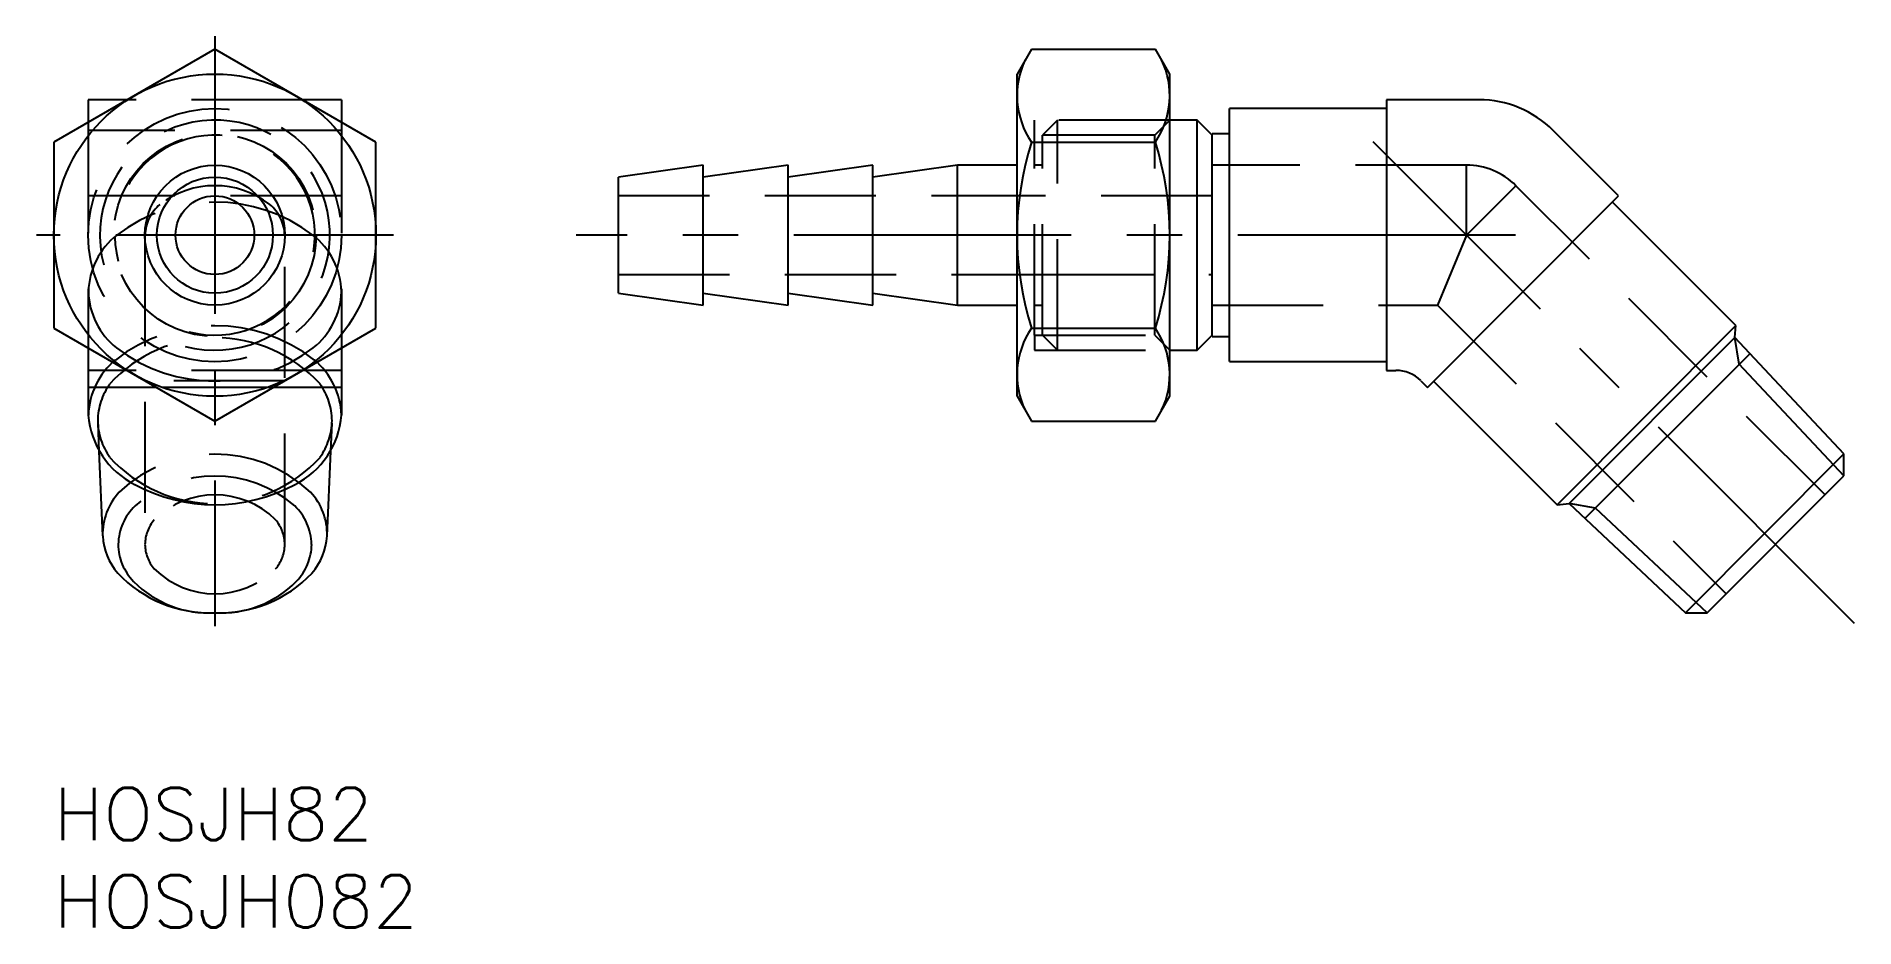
# Model space of a CAD drawing. Extents: x -1 to 103, y -8 to 43.
import ezdxf

# ---------------------------------------------------------------- set-up
doc = ezdxf.new("R2010")
doc.units = 0
doc.header["$LTSCALE"] = 0.5
doc.linetypes.add('CENTER', pattern=[50.8, 31.75, -6.35, 6.35, -6.35])
doc.linetypes.add('DASHED', pattern=[19.05, 12.7, -6.35])
for name, color, linetype in [('MSM_CENTER', 1, 'CENTER'), ('MSM_CONTINUOUS', 7, 'CONTINUOUS'), ('MSM_DASHED', 4, 'DASHED'), ('MSM_NARROW', 5, 'CONTINUOUS'), ('MSM_PART_NUMBER', 7, 'CONTINUOUS')]:
    doc.layers.add(name, color=color, linetype=linetype)
doc.styles.get("Standard").update_dxf_attribs({"font": 'txt.shx', "height": 3, "bigfont": 'bigfont.shx'})

msp = doc.modelspace()

# ---------------------------------------------------------------- linework, layer by layer
at = {"layer": 'MSM_CENTER'}
for p, q in [((9.21, 42.96), (9.21, 9.24)), ((102.99, 9.39), (75.46, 36.92)), ((19.42, 31.59), (-1, 31.59)), ((83.59, 31.59), (29.87, 31.59))]:
    msp.add_line(p, q, dxfattribs=at)
at = {"layer": 'MSM_CONTINUOUS'}
for p, q in [((9.21, 42.23), (0, 36.91)), ((18.42, 36.91), (9.21, 42.23)), ((55.91, 42.23), (55.09, 40.8)), ((55.91, 42.23), (63, 42.23)), ((63.82, 40.8), (63, 42.23)), ((55.09, 22.38), (55.09, 40.8)), ((63.82, 22.38), (63.82, 40.8)), ((1.97, 39.33), (1.97, 38.05)), ((4.19, 39.33), (1.97, 39.33)), ((16.45, 39.33), (14.23, 39.33)), ((16.45, 39.33), (16.45, 38.05)), ((76.22, 38.83), (67.24, 38.83)), ((67.24, 24.36), (67.24, 38.83)), ((81.51, 39.33), (76.22, 39.33)), ((76.22, 39.33), (76.22, 23.86)), ((65.39, 38.17), (63.82, 38.17)), ((66.24, 37.31), (65.39, 38.17)), ((65.39, 25.01), (65.39, 38.17)), ((89.49, 33.83), (85.75, 37.57)), ((0, 36.91), (0, 26.27)), ((18.42, 26.27), (18.42, 36.91)), ((55.91, 36.91), (63, 36.91)), ((67.24, 37.38), (66.24, 37.38)), ((66.24, 25.8), (66.24, 37.38)), ((37.14, 35.59), (32.29, 34.91)), ((37.14, 27.59), (37.14, 35.59)), ((41.99, 35.59), (37.14, 34.91)), ((46.84, 35.59), (41.99, 34.91)), ((41.99, 27.59), (41.99, 35.59)), ((46.84, 27.59), (46.84, 35.59)), ((51.69, 35.59), (46.84, 34.91)), ((55.09, 35.59), (51.69, 35.59)), ((51.69, 27.59), (51.69, 35.59)), ((32.29, 28.27), (32.29, 34.91)), ((78.56, 22.89), (89.49, 33.83)), ((96.2, 26.42), (89.14, 33.48)), ((32.29, 28.27), (37.14, 27.59)), ((37.14, 28.27), (41.99, 27.59)), ((41.99, 28.27), (46.84, 27.59)), ((46.84, 28.27), (51.69, 27.59)), ((51.69, 27.59), (55.09, 27.59)), ((0, 26.27), (9.21, 20.96)), ((9.21, 20.96), (18.42, 26.27)), ((55.91, 26.27), (63, 26.27)), ((85.97, 16.18), (96.2, 26.42)), ((96.14, 25.73), (96.2, 26.42)), ((1.97, 25.13), (1.97, 21.3)), ((16.45, 25.13), (16.45, 21.3)), ((63.82, 25.01), (65.39, 25.01)), ((65.39, 25.01), (66.24, 25.87)), ((66.24, 25.8), (67.24, 25.8)), ((86.66, 16.25), (96.14, 25.73)), ((102.38, 19.08), (96.14, 25.73)), ((67.24, 24.36), (76.22, 24.36)), ((4.19, 23.86), (1.97, 23.86)), ((5.86, 22.89), (1.97, 22.89)), ((16.45, 22.89), (12.56, 22.89)), ((16.45, 23.86), (14.23, 23.86)), ((76.22, 23.86), (76.76, 23.86)), ((78.18, 23.27), (78.56, 22.89)), ((78.91, 23.24), (85.97, 16.18)), ((55.09, 22.38), (55.91, 20.96)), ((63, 20.96), (63.82, 22.38)), ((55.91, 20.96), (63, 20.96)), ((2.58, 19.25), (2.79, 14.4)), ((15.63, 14.4), (15.84, 19.25)), ((93.31, 10), (102.38, 19.08)), ((102.38, 17.83), (102.38, 19.08)), ((94.56, 10), (102.38, 17.83)), ((85.97, 16.18), (86.66, 16.25)), ((86.66, 16.25), (93.31, 10)), ((93.31, 10), (94.56, 10))]:
    msp.add_line(p, q, dxfattribs=at)
for radius in [9.21, 4, 3.32, 2.25]:
    msp.add_circle((9.21, 31.59), radius, dxfattribs=at)
for centre, radius, start, end in [((59.8, 39.57), 4.71, 154.3842, 214.3842), ((59.11, 39.57), 4.71, 325.6158, 25.6158), ((81.51, 33.33), 6, 45, 90), ((72.69, 31.59), 17.6, 162.412, 197.588), ((46.22, 31.59), 17.6, 342.412, 17.588), ((59.8, 23.62), 4.71, 145.6158, 205.6158), ((59.11, 23.62), 4.71, 334.3842, 34.3842), ((76.76, 21.86), 2, 45, 90), ((6.83, 21.69), 4.88, 184.5605, 243.0902), ((11.59, 21.69), 4.88, 296.9098, 355.4395), ((9.21, 25.84), 9.66, 241.6634, 298.3366), ((6.41, 14.61), 3.62, 183.4502, 220.4806), ((12.01, 14.61), 3.62, 319.5194, 356.5498), ((8.93, 17.26), 7.26, 223.4056, 272.2168), ((9.49, 17.26), 7.26, 267.7832, 316.5944)]:
    msp.add_arc(centre, radius, start, end, dxfattribs=at)
at = {"layer": 'MSM_DASHED'}
for p, q in [((14.23, 39.33), (4.19, 39.33)), ((1.97, 38.05), (1.97, 25.13)), ((16.45, 37.57), (1.97, 37.57)), ((16.45, 38.05), (16.45, 25.13)), ((63.82, 38.17), (56.09, 38.17)), ((56.09, 37.31), (56.09, 38.17)), ((57.4, 38.17), (56.54, 37.31)), ((57.4, 25.01), (57.4, 38.17)), ((63.82, 38.17), (62.96, 37.31)), ((62.96, 37.31), (56.09, 37.31)), ((56.09, 25.87), (56.09, 37.31)), ((56.54, 25.87), (56.54, 37.31)), ((62.96, 25.87), (62.96, 37.31)), ((56.54, 35.59), (56.09, 35.59)), ((80.79, 35.59), (66.24, 35.59)), ((80.79, 31.59), (80.79, 35.59)), ((80.79, 31.59), (83.62, 34.42)), ((101.3, 16.74), (83.62, 34.42)), ((16.45, 33.83), (1.97, 33.83)), ((56.54, 33.84), (32.29, 33.84)), ((66.24, 33.84), (56.54, 33.84)), ((5.21, 31.59), (5.21, 13.91)), ((13.21, 13.91), (13.21, 31.59)), ((80.79, 31.59), (79.14, 27.59)), ((32.29, 29.34), (56.54, 29.34)), ((56.54, 29.34), (66.24, 29.34)), ((56.09, 27.59), (56.54, 27.59)), ((66.24, 27.59), (79.14, 27.59)), ((79.14, 27.59), (95.64, 11.09)), ((56.09, 25.87), (62.96, 25.87)), ((56.09, 25.87), (56.09, 25.01)), ((56.09, 25.01), (63.82, 25.01)), ((56.54, 25.87), (57.4, 25.01)), ((62.96, 25.87), (63.82, 25.01)), ((14.23, 23.86), (4.19, 23.86)), ((13.22, 23.27), (5.2, 23.27)), ((12.56, 22.89), (5.86, 22.89)), ((2.51, 20.84), (2.58, 19.25)), ((15.84, 19.25), (15.91, 20.84))]:
    msp.add_line(p, q, dxfattribs=at)
for radius in [7.24, 5.79]:
    msp.add_circle((9.21, 31.59), radius, dxfattribs=at)
for centre, radius, start, end in [((9.21, 31.59), 6.58, 255, 195), ((9.21, 31.59), 5.72, 255, 195), ((80.79, 31.59), 4, 45, 90), ((9.21, 29.3), 5.12, 52.1148, 127.8852), ((9.21, 24.19), 9.29, 52.8516, 127.1484), ((7.6, 31.51), 2.39, 129.8251, 177.9671), ((10.82, 31.51), 2.39, 2.0329, 50.1749), ((6.28, 28.22), 4.31, 128.4717, 178.1172), ((12.14, 28.22), 4.31, 1.8828, 51.5283), ((6.3, 28.51), 4.33, 182.0309, 231.0815), ((12.12, 28.51), 4.33, 308.9185, 357.9691), ((9.21, 17.16), 9.25, 52.0325, 127.9675), ((9.21, 17.57), 8.16, 42.5025, 137.4975), ((9.21, 32.53), 9.28, 232.6686, 307.3314), ((6.3, 21.14), 4.33, 130.0161, 177.9107), ((12.12, 21.14), 4.33, 2.0893, 49.9839), ((6.17, 20.94), 3.66, 144.2372, 179.3067), ((12.25, 20.94), 3.66, 0.6933, 35.7628), ((6.19, 21.04), 3.68, 180.8066, 215.6496), ((12.23, 21.04), 3.68, 324.3504, 359.1934), ((9.21, 24.4), 8.16, 222.5025, 317.4975), ((9.2, 11.1), 7.97, 46.6516, 133.3484), ((9.21, 10.85), 6.97, 49.0519, 130.9481), ((6.35, 14.48), 3.56, 137.1485, 181.405), ((9.21, 11.8), 4.94, 45.3621, 134.6379), ((12.07, 14.48), 3.56, 358.595, 42.8515), ((6.88, 13.83), 3.2, 134.3092, 178.4972), ((11.54, 13.83), 3.2, 1.5028, 45.6908), ((7.45, 13.87), 2.24, 139.9363, 178.9216), ((10.97, 13.87), 2.24, 1.0784, 40.0637), ((6.82, 13.98), 3.15, 181.2073, 223.9959), ((7.44, 13.95), 2.23, 180.956, 220.1862), ((10.98, 13.95), 2.23, 319.8138, 359.044), ((11.6, 13.98), 3.15, 316.0041, 358.7927), ((9.21, 16.03), 4.94, 225.3621, 314.6379), ((8.87, 16.04), 6.05, 224.583, 273.255), ((9.55, 16.04), 6.05, 266.745, 315.417)]:
    msp.add_arc(centre, radius, start, end, dxfattribs=at)
at = {"layer": 'MSM_NARROW'}
for p, q in [((96.39, 24.21), (96.14, 25.73)), ((87.57, 15.39), (97, 24.81)), ((102.38, 17.83), (96.39, 24.21)), ((88.18, 15.99), (86.66, 16.25)), ((94.56, 10), (88.18, 15.99))]:
    msp.add_line(p, q, dxfattribs=at)

# ---------------------------------------------------------------- texts
at = {"layer": 'MSM_PART_NUMBER'}
for s, p in [('HOSJH82', (0, -3)), ('HOSJH082', (0, -8))]:
    msp.add_text(s, height=3, dxfattribs=at).set_placement(p)

doc.saveas('drawing.dxf')
